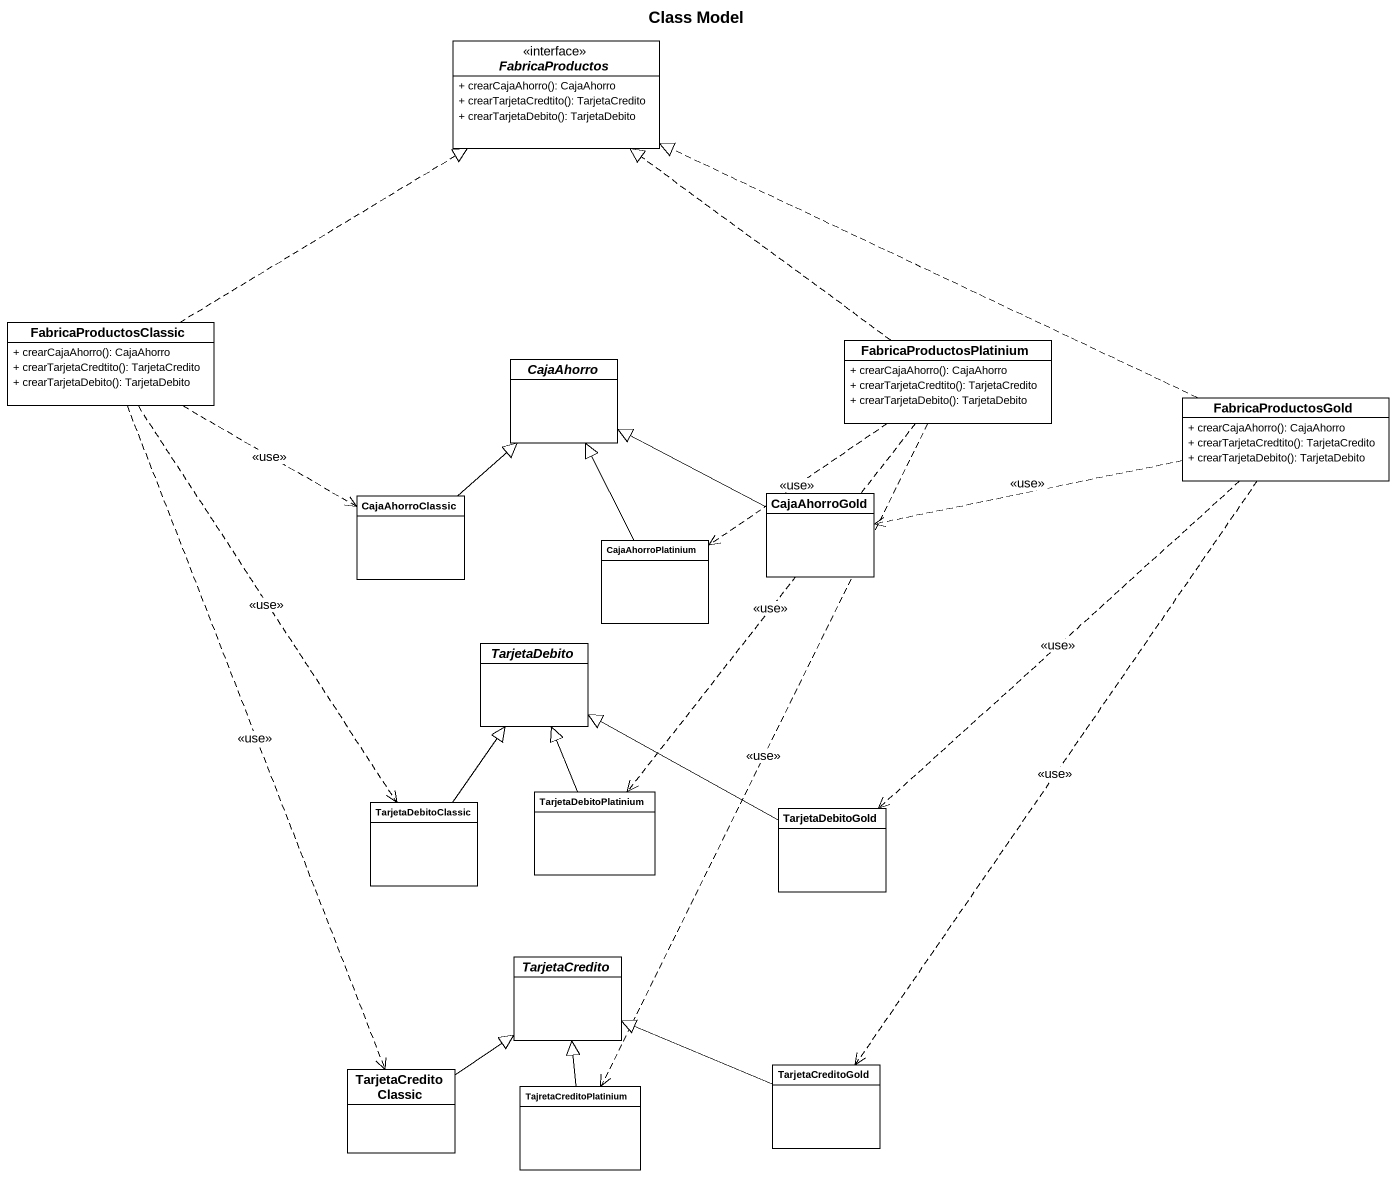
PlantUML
@startuml
title Class Model
hide circle
hide empty members
skinparam classAttributeIconSize 0
interface FabricaProductos {
  + crearCajaAhorro(): CajaAhorro
  + crearTarjetaCredtito(): TarjetaCredito
  + crearTarjetaDebito(): TarjetaDebito
}
class FabricaProductosClassic {
  + crearCajaAhorro(): CajaAhorro
  + crearTarjetaCredtito(): TarjetaCredito
  + crearTarjetaDebito(): TarjetaDebito
}
abstract class CajaAhorro
class FabricaProductosPlatinium {
  + crearCajaAhorro(): CajaAhorro
  + crearTarjetaCredtito(): TarjetaCredito
  + crearTarjetaDebito(): TarjetaDebito
}
class FabricaProductosGold {
  + crearCajaAhorro(): CajaAhorro
  + crearTarjetaCredtito(): TarjetaCredito
  + crearTarjetaDebito(): TarjetaDebito
}
class CajaAhorroClassic
class CajaAhorroGold
class CajaAhorroPlatinium
abstract class TarjetaDebito
class TarjetaDebitoClassic
class TarjetaDebitoPlatinium
class TarjetaDebitoGold
abstract class TarjetaCredito
class TarjetaCreditoClassic
class TajretaCreditoPlatinium
class TarjetaCreditoGold
FabricaProductosClassic .up.|> FabricaProductos
FabricaProductosClassic .right.> CajaAhorroClassic : <<use>>
FabricaProductosClassic ..> TarjetaDebitoClassic : <<use>>
FabricaProductosClassic ..> TarjetaCreditoClassic : <<use>>
FabricaProductosPlatinium .up.|> FabricaProductos
FabricaProductosPlatinium ..> CajaAhorroPlatinium : <<use>>
FabricaProductosPlatinium ..> TarjetaDebitoPlatinium : <<use>>
FabricaProductosPlatinium ..> TajretaCreditoPlatinium : <<use>>
FabricaProductosGold .left.|> FabricaProductos
FabricaProductosGold .left.> CajaAhorroGold : <<use>>
FabricaProductosGold ..> TarjetaDebitoGold : <<use>>
FabricaProductosGold ..> TarjetaCreditoGold : <<use>>
CajaAhorroClassic -up-|> CajaAhorro
CajaAhorroGold -left-|> CajaAhorro
CajaAhorroPlatinium -up-|> CajaAhorro
TarjetaDebitoClassic -up-|> TarjetaDebito
TarjetaDebitoPlatinium -up-|> TarjetaDebito
TarjetaDebitoGold -left-|> TarjetaDebito
TarjetaCreditoClassic -up-|> TarjetaCredito
TajretaCreditoPlatinium -up-|> TarjetaCredito
TarjetaCreditoGold -left-|> TarjetaCredito
@enduml
